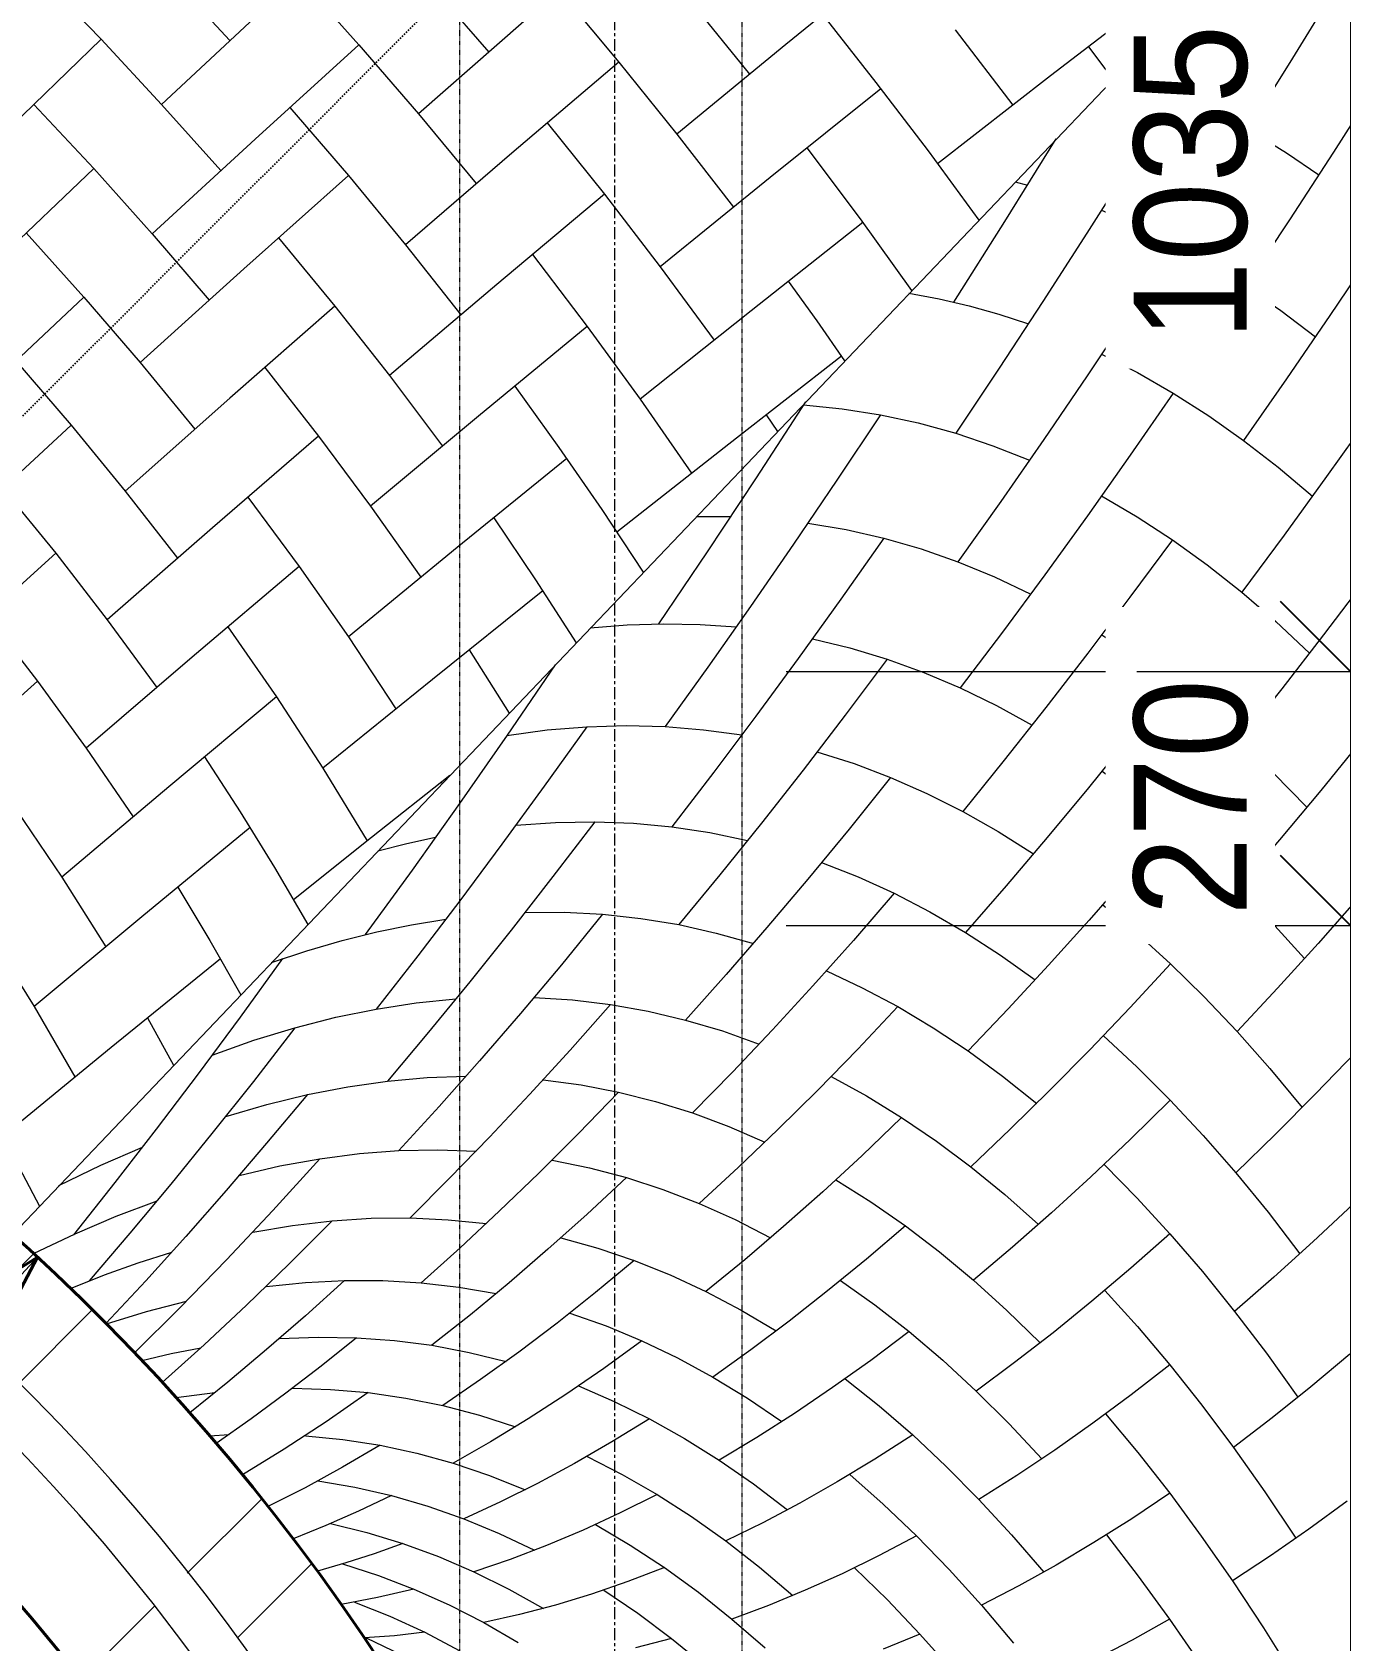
# Model space of a CAD drawing. Header units: millimetres. Extents: x -44657 to 28812, y -28146 to 16565.
# Drawn here: x -1128 to 263, y -1034 to 675 of the extents above; entities that cross this region are included whole.
import ezdxf

# ---------------------------------------------------------------- set-up
doc = ezdxf.new("R2010")
doc.units = ezdxf.units.MM
for name, pattern in [('Dash 1_5mm', [3, 1.5, -1.5]), ('Detail Dash', [1.1, 0.55, -0.55]), ('Grid Line', [22.225, 12.7, -3.175, 3.175, -3.175])]:
    doc.linetypes.add(name, pattern=pattern)
for name, color, linetype, lineweight in [('A-ANNO-DIMS', 211, 'Continuous', 5), ('A-ANNO-DIMS-100', 211, 'Continuous', 5), ('A-DETL', 90, 'Continuous', 5), ('A-FLOR', 192, 'Continuous', 9), ('A-FLOR-PATT', 8, 'Continuous', 9), ('A-WALL', 113, 'Continuous', 9), ('A-WALL-PATT', 111, 'Continuous', 9), ('S-GRID', 1, 'Continuous', 5)]:
    doc.layers.add(name, color=color, linetype=linetype, lineweight=lineweight)
doc.styles.add('Arial', font='arial.ttf', dxfattribs={"height": 250})
doc.styles.add('Arial_3', font='arial.ttf', dxfattribs={"width": 0.9, "height": 120})
doc.dimstyles.new('Arrow', dxfattribs={"dimscale": 304.8, "dimtxt": 255.06485, "dimasz": 1.041667, "dimexe": 0.787402, "dimexo": 0, "dimgap": 0.492126, "dimtad": 1, "dimjust": 3, "dimdec": 0, "dimzin": 0, "dimdsep": 46, "dimtxsty": 'Arial', "dimblk1": 'OPEN30', "dimblk2": 'OPEN30', "dimsah": 1, "dimcen": 0.09, "dimazin": 0, "dimtfac": 1, "dimtdec": 4, "dimtix": 1, "dimtmove": 0, "dimatfit": 2, "dimfxl": 1, "dimtvp": 1, "dimtfill": 1, "dimtolj": 1, "dimtzin": 0, "dimarcsym": 2})
doc.dimstyles.new('SVA_-_1_2mm_Arial', dxfattribs={"dimscale": 304.8, "dimtxt": 122.431128, "dimasz": 0.492126, "dimexe": 0.492126, "dimexo": 0.0625, "dimgap": 0.246063, "dimtad": 1, "dimdec": 0, "dimrnd": 5, "dimzin": 0, "dimdsep": 46, "dimtxsty": 'Arial_3', "dimblk1": 'OBLIQUE', "dimblk2": 'OBLIQUE', "dimsah": 1, "dimcen": 0.09, "dimdle": 0.492126, "dimazin": 0, "dimtfac": 1, "dimtdec": 4, "dimtix": 1, "dimtmove": 0, "dimatfit": 3, "dimfxl": 1.968504, "dimfxlon": 1, "dimtvp": 1, "dimtfill": 1, "dimtolj": 1, "dimtzin": 0, "dimarcsym": 2})
pattern_1 = [(45, (0, 0), (-251.447, 251.447), []), (45, (0, 381), (-251.447, 251.447), [])]

# ---------------------------------------------------------------- blocks, each defined once
blk = doc.blocks.new('FP_1-NEW PROPOSED GROUND STOREY PLAN _White Box_')
at = {"layer": 'A-FLOR-PATT', "color": 253, "lineweight": 5}
for p, q in [((-210, 757.2), (-326.7, 662.2)), ((-1120.1, 735.8), (-1054.4, 667.7)), ((-982.7, 736.6), (-917.6, 666.4)), ((-844.8, 733.9), (-780.3, 661.7)), ((-706.5, 728.1), (-642.5, 654)), ((-567.5, 719.3), (-504.3, 643.5)), ((75.5, 721.8), (-45.5, 628.7)), ((-428, 707.8), (-365.4, 630.5)), ((-881.2, 700.2), (-990, 598.5)), ((-605.1, 686.7), (-717.2, 588.5)), ((-287.9, 693.9), (-231.1, 621.8)), ((-1054.4, 667.7), (-1161.4, 563.8)), ((-1054.4, 667.7), (-990, 598.5)), ((-147, 677.8), (-85.6, 597.6)), ((-780.3, 661.7), (-890.5, 561.7)), ((-780.3, 661.7), (-717.2, 588.5)), ((-326.7, 662.2), (-442.6, 566.8)), ((-5.3, 659.7), (20.8, 625.2)), ((-504.3, 643.5), (-618, 546.7)), ((-504.3, 643.5), (-442.6, 566.8)), ((-231.1, 621.8), (-175.7, 549)), ((-45.5, 628.7), (-165.5, 535.4)), ((-1125.8, 598.5), (-1062.2, 530.4)), ((-990, 598.5), (-927.1, 528.2)), ((-225.9, 615.1), (-343.5, 520.7)), ((-853.8, 595.1), (-791.6, 522.8)), ((-717.2, 588.5), (-655.7, 514.3)), ((-580.2, 579), (-519.4, 503)), ((-442.6, 566.8), (-382.5, 489.2)), ((-890.5, 561.7), (-1000, 461.1)), ((-304.4, 552.2), (-247.9, 476.9)), ((-175.7, 549), (-121.8, 475.5)), ((-1062.2, 530.4), (-1169.9, 427.6)), ((-1062.2, 530.4), (-1000, 461.1)), ((-618, 546.7), (-731, 449.4)), ((-791.6, 522.8), (-902.6, 423.8)), ((-791.6, 522.8), (-731, 449.4)), ((-343.5, 520.7), (-460.3, 426)), ((-519.4, 503), (-634, 406.9)), ((-519.4, 503), (-460.3, 426)), ((-1134.1, 461.9), (-1072.7, 393.7)), ((-245.1, 473), (-363.7, 379.2)), ((-247.9, 476.9), (-193.1, 400.6)), ((-1000, 461.1), (-939.4, 390.6)), ((-865.7, 456.8), (-805.9, 384.2)), ((-731, 449.4), (-672, 374.8)), ((-595.9, 439), (-537.7, 362.6)), ((-902.6, 423.8), (-1012.9, 324.1)), ((-460.3, 426), (-403, 347.9)), ((-324.2, 410.5), (-294, 368.3)), ((-1072.7, 393.7), (-1181.1, 292)), ((-1072.7, 393.7), (-1012.9, 324.1)), ((-634, 406.9), (-747.8, 310.4)), ((-805.9, 384.2), (-917.7, 286.1)), ((-805.9, 384.2), (-747.8, 310.4)), ((-363.7, 379.2), (-481.5, 285.1)), ((-537.7, 362.6), (-653.2, 267.3)), ((-537.7, 362.6), (-481.5, 285.1)), ((-294, 368.3), (-264.4, 325.8)), ((-1145, 326), (-1086, 257.4)), ((-267.8, 330.8), (-387.5, 237.5)), ((-1012.9, 324.1), (-954.8, 253.3)), ((-880.5, 318.9), (-823.3, 245.9)), ((-747.8, 310.4), (-691.5, 235.4)), ((-614.8, 299.1), (-567.9, 234)), ((-917.7, 286.1), (-1028.7, 187.5)), ((-481.5, 285.1), (-427.1, 206.4)), ((-1086, 257.4), (-1195.2, 156.8)), ((-1086, 257.4), (-1028.7, 187.5)), ((-653.2, 267.3), (-767.9, 171.5)), ((-347.7, 268.7), (-335.7, 250.9)), ((-823.3, 245.9), (-935.9, 148.6)), ((-823.3, 245.9), (-767.9, 171.5)), ((-567.9, 234), (-522.3, 168.1)), ((-387.5, 237.5), (-506.2, 144)), ((-559.5, 222.2), (-675.9, 127.5)), ((-1158.9, 190.4), (-1102.4, 121.4)), ((-1028.7, 187.5), (-973.2, 116.1)), ((-898.4, 181.1), (-844, 107.5)), ((-767.9, 171.5), (-714.5, 95.9)), ((-637.2, 159.1), (-592.6, 93.2)), ((-522.3, 168.1), (-478.2, 101.2)), ((-935.9, 148.6), (-1047.7, 50.8)), ((-1102.4, 121.4), (-1212.3, 21.8)), ((-1102.4, 121.4), (-1047.7, 50.8)), ((-675.9, 127.5), (-791.5, 32.5)), ((-844, 107.5), (-957.4, 11)), ((-844, 107.5), (-791.5, 32.5)), ((-592.6, 93.2), (-549.5, 26.4)), ((-584.9, 81.5), (-702.2, -12.6)), ((-1175.7, 55.1), (-1121.9, -14.6)), ((-1047.7, 50.8), (-995, -21.2)), ((-919.7, 43.2), (-868.1, -31.1)), ((-791.5, 32.5), (-741.1, -44)), ((-663.2, 18.8), (-620.8, -48.5)), ((-957.4, 11), (-1070.1, -85.9)), ((-1121.9, -14.6), (-1232.6, -113.2)), ((-1121.9, -14.6), (-1070.1, -85.9)), ((-702.2, -12.6), (-818.7, -106.9)), ((-868.1, -31.1), (-982.4, -126.8)), ((-868.1, -31.1), (-818.7, -106.9)), ((-1070.1, -85.9), (-1020.3, -158.7)), ((-944.4, -94.8), (-906.4, -153.3)), ((-818.7, -106.9), (-771.6, -184.3)), ((-683.9, -114.7), (-767, -180.7)), ((-982.4, -126.8), (-1095.9, -222.8)), ((-693, -121.9), (-692.1, -123.3)), ((-1144.8, -150.7), (-1095.9, -222.8)), ((-906.4, -153.3), (-869.9, -212.7)), ((-895.9, -170), (-1011.1, -265)), ((-767, -180.7), (-849.8, -246.8)), ((-869.9, -212.7), (-834.7, -273)), ((-1095.9, -222.8), (-1049.3, -296.7)), ((-972.8, -233.3), (-938.7, -290.1)), ((-1011.1, -265), (-1125.4, -360.3)), ((-1171.1, -287.1), (-1125.4, -360.3)), ((-938.7, -290.1), (-906, -347.9)), ((-927.6, -309.5), (-1043.6, -403.7)), ((-1125.4, -360.3), (-1082.1, -435.2)), ((-1005, -372.3), (-977.3, -422.7)), ((-1043.6, -403.7), (-1158.8, -498.3)), ((-1159.5, -497), (-1119.9, -572.4))]:
    blk.add_line(p, q, dxfattribs=at)
blk = doc.blocks.new('FP_2-NEW PROPOSED GROUND STOREY PLAN _White Box_')
at = {"layer": 'A-FLOR-PATT', "color": 253, "lineweight": 5}
for p, q in [((259, 724.6), (211.5, 647.5)), ((29.8, 634.8), (65.6, 621)), ((211.5, 647.5), (164.3, 572.1)), ((65.6, 621), (101, 605.3)), ((302.1, 621.7), (255, 547.9)), ((87.5, 611.5), (40.2, 535.7)), ((101, 605.3), (136.1, 587.7)), ((136.1, 587.7), (170.9, 568.2)), ((170.9, 568.2), (205.3, 546.9)), ((-39.8, 561.8), (-94.3, 473.9)), ((255, 547.9), (208.3, 475.8)), ((40.2, 535.7), (-6.8, 461.5)), ((205.3, 546.9), (239.4, 523.7)), ((-83.1, 516.3), (-70.1, 512.8)), ((8.8, 486), (47.7, 469.2)), ((-94.3, 473.9), (-148.6, 388.3)), ((47.7, 469.2), (86.1, 450.2)), ((208.3, 475.8), (161.8, 405.3)), ((-6.8, 461.5), (-53.6, 388.9)), ((86.1, 450.2), (39.6, 379.2)), ((86.1, 450.2), (124.2, 428.9)), ((124.2, 428.9), (161.8, 405.3)), ((297.6, 442.9), (251.3, 374)), ((-196, 397.7), (-163.9, 391.7)), ((161.8, 405.3), (199.1, 379.5)), ((-163.9, 391.7), (-132, 384.3)), ((-132, 384.3), (-100.4, 375.4)), ((-53.6, 388.9), (-100.1, 318.1)), ((39.6, 379.2), (-6.7, 310)), ((199.1, 379.5), (236, 351.4)), ((-100.4, 375.4), (-69.1, 365.1)), ((251.3, 374), (205.3, 306.8)), ((8.7, 332.9), (47, 313.4)), ((-100.1, 318.1), (-146.3, 249)), ((-6.7, 310), (-52.7, 242.4)), ((47, 313.4), (84.9, 291.6)), ((84.9, 291.6), (39.2, 225.6)), ((84.9, 291.6), (122.5, 267.6)), ((205.3, 306.8), (159.6, 241.3)), ((-305.8, 282.4), (-358.3, 201.6)), ((-307.9, 279.1), (-266.9, 275)), ((-266.9, 275), (-226.3, 268.6)), ((-226.3, 268.6), (-272.6, 199)), ((-226.3, 268.6), (-186.1, 259.9)), ((-186.1, 259.9), (-146.3, 249)), ((122.5, 267.6), (159.6, 241.3)), ((293.3, 266.9), (247.8, 203)), ((-146.3, 249), (-106.9, 235.7)), ((-52.7, 242.4), (-98.4, 176.5)), ((159.6, 241.3), (196.4, 212.8)), ((-106.9, 235.7), (-68, 220.2)), ((39.2, 225.6), (-6.4, 161.3)), ((196.4, 212.8), (232.7, 182)), ((-358.3, 201.6), (-410.4, 123)), ((-272.6, 199), (-318.6, 131)), ((247.8, 203), (202.6, 140.7)), ((-98.4, 176.5), (-143.9, 112.3)), ((8.8, 182.5), (46.6, 160.3)), ((-421.8, 160.6), (-385.4, 160.5)), ((-6.4, 161.3), (-51.6, 98.6)), ((46.6, 160.3), (84, 135.8)), ((-303.3, 153.5), (-262.8, 146.6)), ((-222.8, 137.4), (-268.3, 72.7)), ((-262.8, 146.6), (-222.8, 137.4)), ((-222.8, 137.4), (-183.1, 126)), ((202.6, 140.7), (157.6, 80.1)), ((-410.4, 123), (-462.2, 46.5)), ((-318.6, 131), (-364.3, 64.8)), ((-183.1, 126), (-143.9, 112.3)), ((84, 135.8), (38.9, 74.7)), ((84, 135.8), (121, 109)), ((-143.9, 112.3), (-105.1, 96.3)), ((121, 109), (157.6, 80.1)), ((-105.1, 96.3), (-66.6, 78.1)), ((-51.6, 98.6), (-96.6, 37.6)), ((289.4, 93.8), (244.6, 34.7)), ((-268.3, 72.7), (-313.6, 9.7)), ((38.9, 74.7), (-5.9, 15.3)), ((157.6, 80.1), (193.8, 48.9)), ((-364.3, 64.8), (-409.8, 0.2)), ((-534.6, 42.1), (-495.3, 45.3)), ((-495.3, 45.3), (-456.4, 46.5)), ((-456.4, 46.5), (-417.8, 45.8)), ((-417.8, 45.8), (-379.5, 43.1)), ((-96.6, 37.6), (-141.4, -21.7)), ((9, 34.9), (46.3, 9.9)), ((193.8, 48.9), (229.7, 15.4)), ((244.6, 34.7), (200.1, -22.6)), ((-298.5, 30.5), (-258.6, 20.9)), ((-258.6, 20.9), (-219.1, 8.9)), ((-571.8, 3), (-622.9, -71.8)), ((-409.8, 0.2), (-455, -62.7)), ((-313.6, 9.7), (-358.6, -51.6)), ((-219.1, 8.9), (-263.9, -50.8)), ((-219.1, 8.9), (-180.1, -5.3)), ((-5.9, 15.3), (-50.4, -42.5)), ((46.3, 9.9), (83.2, -17.3)), ((-180.1, -5.3), (-141.4, -21.7)), ((-141.4, -21.7), (-103.1, -40.4)), ((83.2, -17.3), (38.9, -73.4)), ((83.2, -17.3), (119.7, -46.7)), ((200.1, -22.6), (155.8, -78.4)), ((-263.9, -50.8), (-308.5, -109)), ((-103.1, -40.4), (-65.2, -61.3)), ((-50.4, -42.5), (-94.7, -98.6)), ((119.7, -46.7), (155.8, -78.4)), ((-623.1, -72.1), (-580.4, -66.4)), ((-538.2, -62.9), (-583.5, -126.2)), ((-580.4, -66.4), (-538.2, -62.9)), ((-538.2, -62.9), (-496.4, -61.7)), ((-496.4, -61.7), (-455, -62.7)), ((-455, -62.7), (-414.1, -66.1)), ((-414.1, -66.1), (-373.5, -71.7)), ((-358.6, -51.6), (-403.3, -111.3)), ((-622.9, -71.8), (-673.6, -144.6)), ((38.9, -73.4), (-5.2, -128)), ((155.8, -78.4), (191.5, -112.2)), ((285.6, -76.5), (241.6, -130.7)), ((-293.7, -89.8), (-254.3, -102.2)), ((-254.3, -102.2), (-215.4, -116.9)), ((-94.7, -98.6), (-138.7, -153)), ((-403.3, -111.3), (-447.8, -169.3)), ((-308.5, -109), (-352.8, -165.4)), ((-215.4, -116.9), (-259.5, -171.8)), ((-215.4, -116.9), (-176.9, -133.8)), ((9.4, -110), (46.2, -137.6)), ((191.5, -112.2), (226.9, -148.4)), ((-583.5, -126.2), (-628.5, -187.9)), ((-176.9, -133.8), (-138.7, -153)), ((-5.2, -128), (-49.1, -180.8)), ((241.6, -130.7), (197.7, -183.2)), ((-673.6, -144.6), (-723.9, -215.3)), ((-138.7, -153), (-101, -174.4)), ((46.2, -137.6), (82.5, -167.5)), ((-613.5, -167.5), (-571.5, -164.6)), ((-529.8, -163.9), (-574.4, -222.3)), ((-571.5, -164.6), (-529.8, -163.9)), ((-529.8, -163.9), (-488.6, -165.5)), ((-488.6, -165.5), (-447.8, -169.3)), ((-447.8, -169.3), (-407.4, -175.5)), ((-352.8, -165.4), (-396.8, -220.2)), ((82.5, -167.5), (38.9, -218.8)), ((82.5, -167.5), (118.5, -199.6)), ((-760.4, -195), (-729.6, -187.1)), ((-729.6, -187.1), (-698.9, -180.3)), ((-628.5, -187.9), (-673.2, -247.9)), ((-407.4, -175.5), (-367.5, -183.8)), ((-259.5, -171.8), (-303.3, -225)), ((-101, -174.4), (-63.6, -198.1)), ((-49.1, -180.8), (-92.6, -232)), ((197.7, -183.2), (154.2, -234)), ((118.5, -199.6), (154.2, -234)), ((-723.9, -215.3), (-773.9, -283.9)), ((-396.8, -220.2), (-440.6, -273.3)), ((-288.7, -207.4), (-249.9, -222.6)), ((38.9, -218.8), (-4.5, -268.5)), ((-574.4, -222.3), (-618.6, -279.1)), ((-303.3, -225), (-346.9, -276.5)), ((-249.9, -222.6), (-211.6, -240)), ((-92.6, -232), (-136, -281.6)), ((154.2, -234), (189.4, -270.6)), ((-673.2, -247.9), (-717.7, -306.3)), ((-211.6, -240), (-254.9, -290)), ((-211.6, -240), (-173.6, -259.7)), ((10, -252.1), (46.2, -282.5)), ((282.1, -244), (238.7, -293.3)), ((-761.2, -280.9), (-724.5, -273.4)), ((-724.5, -273.4), (-688.1, -267.6)), ((-603.9, -260.4), (-562.4, -260.2)), ((-521.4, -262.3), (-565.2, -315.9)), ((-562.4, -260.2), (-521.4, -262.3)), ((-521.4, -262.3), (-480.8, -266.7)), ((-480.8, -266.7), (-440.6, -273.3)), ((-440.6, -273.3), (-400.8, -282.2)), ((-173.6, -259.7), (-136, -281.6)), ((-4.5, -268.5), (-47.6, -316.4)), ((189.4, -270.6), (224.3, -309.4)), ((-835.7, -301), (-798.3, -290.1)), ((-798.3, -290.1), (-761.2, -280.9)), ((-618.6, -279.1), (-662.6, -334.2)), ((-400.8, -282.2), (-361.3, -293.3)), ((-346.9, -276.5), (-390.2, -326.4)), ((-254.9, -290), (-298.1, -338.3)), ((-136, -281.6), (-98.8, -305.7)), ((46.2, -282.5), (82.1, -315)), ((-873.3, -313.5), (-835.7, -301)), ((-717.7, -306.3), (-761.9, -363)), ((-98.8, -305.7), (-61.9, -332.1)), ((238.7, -293.3), (195.6, -340.9)), ((-861.5, -309.4), (-906.5, -371.5)), ((-565.2, -315.9), (-608.8, -367.8)), ((-283.7, -322.4), (-245.5, -340.3)), ((-47.6, -316.4), (-90.5, -362.8)), ((82.1, -315), (39.1, -361.5)), ((82.1, -315), (117.5, -349.8)), ((-662.6, -334.2), (-706.4, -387.7)), ((-390.2, -326.4), (-433.3, -374.7)), ((-298.1, -338.3), (-341, -385)), ((-245.5, -340.3), (-207.7, -360.4)), ((195.6, -340.9), (152.7, -386.9)), ((-761.9, -363), (-719.4, -356.5)), ((-719.4, -356.5), (-677.3, -352.3)), ((-594.3, -350.7), (-553.4, -353.3)), ((-513, -358.1), (-556.1, -406.8)), ((-553.4, -353.3), (-513, -358.1)), ((-513, -358.1), (-472.9, -365.3)), ((117.5, -349.8), (152.7, -386.9)), ((-906.5, -371.5), (-951.2, -431.8)), ((-848.3, -382.8), (-804.9, -371.7)), ((-804.9, -371.7), (-761.9, -363)), ((-608.8, -367.8), (-652.1, -418)), ((-472.9, -365.3), (-433.3, -374.7)), ((-433.3, -374.7), (-394.1, -386.3)), ((-207.7, -360.4), (-250.4, -405.6)), ((-207.7, -360.4), (-170.2, -382.8)), ((-90.5, -362.8), (-133.2, -407.4)), ((39.1, -361.5), (-3.6, -406.2)), ((-848.3, -382.8), (-892.5, -439.9)), ((-892.1, -396.2), (-848.3, -382.8)), ((-706.4, -387.7), (-749.9, -439.5)), ((-394.1, -386.3), (-355.2, -400.2)), ((-341, -385), (-383.6, -430)), ((-170.2, -382.8), (-133.2, -407.4)), ((10.6, -391.5), (46.3, -424.5)), ((152.7, -386.9), (187.4, -426.1)), ((-936.4, -411.9), (-892.1, -396.2)), ((-556.1, -406.8), (-599, -453.8)), ((-250.4, -405.6), (-292.8, -449.1)), ((-133.2, -407.4), (-96.5, -434.3)), ((-3.6, -406.2), (-46.1, -449.3)), ((278.7, -408.7), (236, -453.1)), ((-652.1, -418), (-695.2, -466.6)), ((46.3, -424.5), (81.7, -459.8)), ((187.4, -426.1), (221.8, -467.6)), ((-951.2, -431.8), (-995.7, -490.5)), ((-892.5, -439.9), (-936.5, -495.4)), ((-792.3, -445.5), (-749.9, -439.5)), ((-749.9, -439.5), (-708, -435.8)), ((-708, -435.8), (-666.5, -434.4)), ((-584.7, -438.4), (-544.4, -443.7)), ((-544.4, -443.7), (-504.6, -451.4)), ((-383.6, -430), (-426, -473.4)), ((-278.7, -434.7), (-241, -455.4)), ((-96.5, -434.3), (-60.2, -463.3)), ((-835, -453.7), (-878.4, -505.7)), ((-878.2, -464.3), (-835, -453.7)), ((-835, -453.7), (-792.3, -445.5)), ((-599, -453.8), (-641.6, -499.2)), ((-504.6, -451.4), (-547, -495.2)), ((-504.6, -451.4), (-465.1, -461.3)), ((-465.1, -461.3), (-426, -473.4)), ((-292.8, -449.1), (-335.1, -490.9)), ((-241, -455.4), (-203.7, -478.2)), ((-46.1, -449.3), (-88.3, -490.8)), ((81.7, -459.8), (39.4, -501.4)), ((81.7, -459.8), (116.7, -497.3)), ((236, -453.1), (193.6, -495.9)), ((-921.9, -477.1), (-878.2, -464.3)), ((-695.2, -466.6), (-738, -513.5)), ((-426, -473.4), (-387.4, -487.8)), ((-203.7, -478.2), (-245.8, -518.5)), ((-203.7, -478.2), (-166.8, -503.3)), ((-995.7, -490.5), (-1039.9, -547.5)), ((-936.5, -495.4), (-980.2, -549.2)), ((-547, -495.2), (-589.2, -537.4)), ((-387.4, -487.8), (-349.1, -504.5)), ((-335.1, -490.9), (-377, -531.1)), ((-88.3, -490.8), (-130.3, -530.6)), ((-1054.6, -529), (-1010.5, -509.7)), ((-878.4, -505.7), (-921.4, -556)), ((-738, -513.5), (-696.7, -512.6)), ((-696.7, -512.6), (-655.7, -514)), ((-641.6, -499.2), (-684, -542.9)), ((-166.8, -503.3), (-130.3, -530.6)), ((39.4, -501.4), (-2.6, -541.3)), ((116.7, -497.3), (151.3, -537)), ((193.6, -495.9), (151.3, -537)), ((-1099.1, -550.6), (-1054.6, -529)), ((-907.5, -539.8), (-864.5, -529.8)), ((-821.9, -522.1), (-871.7, -577)), ((-864.5, -529.8), (-821.9, -522.1)), ((-821.9, -522.1), (-779.7, -516.7)), ((-779.7, -516.7), (-738, -513.5)), ((-575.2, -523.5), (-535.5, -531.6)), ((-245.8, -518.5), (-287.6, -557.1)), ((11.4, -528.2), (46.6, -563.9)), ((-684, -542.9), (-726.1, -585)), ((-589.2, -537.4), (-631.2, -577.9)), ((-496.2, -542), (-538, -581)), ((-535.5, -531.6), (-496.2, -542)), ((-496.2, -542), (-457.3, -554.7)), ((-377, -531.1), (-418.8, -569.6)), ((-273.7, -544.4), (-236.5, -567.8)), ((-130.3, -530.6), (-94.1, -560.2)), ((-2.6, -541.3), (-44.4, -579.5)), ((151.3, -537), (185.6, -578.9)), ((-1039.9, -547.5), (-1083.8, -602.8)), ((-980.2, -549.2), (-1023.7, -601.3)), ((-921.4, -556), (-964.3, -604.7)), ((-457.3, -554.7), (-418.8, -569.6)), ((-287.6, -557.1), (-329.2, -594.1)), ((-94.1, -560.2), (-58.3, -591.9)), ((46.6, -563.9), (81.4, -601.8)), ((-1038.2, -583.2), (-994.8, -566.7)), ((-871.7, -577), (-921.1, -629.7)), ((-631.2, -577.9), (-672.9, -616.8)), ((-538, -581), (-579.5, -618.3)), ((-418.8, -569.6), (-380.7, -586.7)), ((-236.5, -567.8), (-199.8, -593.3)), ((-44.4, -579.5), (-86, -616.2)), ((185.6, -578.9), (219.5, -623)), ((275.5, -570.6), (233.5, -610.2)), ((-1082, -602), (-1038.2, -583.2)), ((-893.1, -600.1), (-850.8, -592.9)), ((-808.8, -588), (-854.4, -633.9)), ((-850.8, -592.9), (-808.8, -588)), ((-808.8, -588), (-767.3, -585.4)), ((-767.3, -585.4), (-726.1, -585)), ((-726.1, -585), (-685.4, -586.9)), ((-685.4, -586.9), (-645.1, -591)), ((-380.7, -586.7), (-343, -606.1)), ((-329.2, -594.1), (-370.5, -629.4)), ((-199.8, -593.3), (-241.2, -628.8)), ((-199.8, -593.3), (-163.4, -621.1)), ((-1126.2, -622.9), (-1082, -602)), ((-1023.7, -601.3), (-1067, -651.7)), ((-964.3, -604.7), (-1006.9, -651.8)), ((-565.7, -606.1), (-526.6, -617)), ((81.4, -601.8), (39.8, -638.5)), ((81.4, -601.8), (115.9, -642)), ((233.5, -610.2), (191.7, -648.1)), ((-1014.8, -632.7), (-979.2, -621.4)), ((-921.1, -629.7), (-970.2, -680.1)), ((-672.9, -616.8), (-714.4, -654)), ((-579.5, -618.3), (-620.8, -654)), ((-487.9, -630.1), (-529, -664.3)), ((-526.6, -617), (-487.9, -630.1)), ((-487.9, -630.1), (-449.6, -645.5)), ((-370.5, -629.4), (-411.6, -663.1)), ((-241.2, -628.8), (-282.4, -662.6)), ((-163.4, -621.1), (-127.4, -651.1)), ((-86, -616.2), (-127.4, -651.1)), ((-1087, -659.9), (-1050.8, -645.5)), ((-1050.8, -645.5), (-1014.8, -632.7)), ((-854.4, -633.9), (-899.7, -677.8)), ((-449.6, -645.5), (-411.6, -663.1)), ((39.8, -638.5), (-1.6, -673.6)), ((115.9, -642), (150.1, -684.3)), ((191.7, -648.1), (150.1, -684.3)), ((-1006.9, -651.8), (-1049.2, -697.2)), ((-878.9, -657.9), (-837.2, -653.5)), ((-795.8, -651.4), (-837.3, -689.1)), ((-837.2, -653.5), (-795.8, -651.4)), ((-795.8, -651.4), (-754.9, -651.6)), ((-754.9, -651.6), (-714.4, -654)), ((-714.4, -654), (-674.3, -658.6)), ((-674.3, -658.6), (-634.5, -665.5)), ((-620.8, -654), (-661.9, -688)), ((-529, -664.3), (-569.9, -696.8)), ((-411.6, -663.1), (-374.1, -683)), ((-282.4, -662.6), (-323.3, -694.7)), ((-268.7, -651.5), (-232.1, -677.5)), ((-127.4, -651.1), (-91.8, -683.4)), ((12.2, -662.1), (46.9, -700.5)), ((-970.2, -680.1), (-1019, -728.3)), ((-1006, -684.5), (-963.7, -673.5)), ((-899.7, -677.8), (-944.7, -719.8)), ((-374.1, -683), (-336.9, -705.1)), ((-232.1, -677.5), (-195.8, -705.8)), ((-91.8, -683.4), (-56.5, -717.8)), ((-1.6, -673.6), (-42.8, -707)), ((-1048.7, -697.7), (-1006, -684.5)), ((-837.3, -689.1), (-878.6, -725)), ((-661.9, -688), (-702.8, -720.4)), ((-569.9, -696.8), (-610.6, -727.6)), ((-556.3, -686.1), (-517.8, -699.8)), ((-517.8, -699.8), (-479.6, -715.6)), ((-323.3, -694.7), (-364, -725.2)), ((46.9, -700.5), (81.2, -741.1)), ((150.1, -684.3), (183.9, -728.9)), ((-864.9, -713.3), (-823.7, -711.7)), ((-823.7, -711.7), (-783, -712.3)), ((-783, -712.3), (-820.5, -742.5)), ((-783, -712.3), (-742.7, -715.3)), ((-742.7, -715.3), (-702.8, -720.4)), ((-479.6, -715.6), (-520.2, -744.9)), ((-479.6, -715.6), (-441.9, -733.7)), ((-195.8, -705.8), (-236.6, -736.4)), ((-195.8, -705.8), (-160, -736.3)), ((-42.8, -707), (-83.8, -738.8)), ((-1011.2, -736.5), (-979.7, -729.2)), ((-944.7, -719.8), (-989.4, -759.9)), ((-979.7, -729.2), (-948.4, -723.2)), ((-878.6, -725), (-919.6, -759.4)), ((-702.8, -720.4), (-663.3, -727.9)), ((-663.3, -727.9), (-624.1, -737.5)), ((-610.6, -727.6), (-651.1, -756.8)), ((-441.9, -733.7), (-404.5, -754.1)), ((-364, -725.2), (-404.5, -754.1)), ((183.9, -728.9), (217.3, -775.6)), ((272.5, -729.7), (231.1, -764.4)), ((-820.5, -742.5), (-857.9, -771.3)), ((-520.2, -744.9), (-560.5, -772.6)), ((-236.6, -736.4), (-277.2, -765.4)), ((-160, -736.3), (-124.5, -769)), ((-83.8, -738.8), (-124.5, -769)), ((81.2, -741.1), (40.2, -773)), ((81.2, -741.1), (115.2, -783.9)), ((-919.6, -759.4), (-960.2, -792)), ((-851, -766.1), (-810.5, -767.3)), ((-810.5, -767.3), (-770.4, -770.7)), ((-651.1, -756.8), (-691.3, -784.4)), ((-547.1, -763.6), (-509.1, -780)), ((-404.5, -754.1), (-367.5, -776.7)), ((-277.2, -765.4), (-317.5, -792.7)), ((-263.7, -755.9), (-227.6, -784.6)), ((-124.5, -769), (-89.4, -803.9)), ((231.1, -764.4), (189.9, -797.5)), ((-974.7, -776), (-933.3, -770.5)), ((-857.9, -771.3), (-895, -798.7)), ((-770.4, -770.7), (-815.2, -801.9)), ((-770.4, -770.7), (-730.6, -776.4)), ((-730.6, -776.4), (-691.3, -784.4)), ((-691.3, -784.4), (-652.4, -794.5)), ((-560.5, -772.6), (-600.6, -798.6)), ((-509.1, -780), (-471.5, -798.6)), ((-367.5, -776.7), (-330.9, -801.4)), ((-227.6, -784.6), (-191.9, -815.6)), ((40.2, -773), (-0.6, -803.2)), ((115.2, -783.9), (148.9, -828.9)), ((-895, -798.7), (-931.9, -824.8)), ((-815.2, -801.9), (-859.8, -830.9)), ((-652.4, -794.5), (-613.9, -807)), ((-600.6, -798.6), (-640.4, -823)), ((-471.5, -798.6), (-511.5, -823.1)), ((-471.5, -798.6), (-434.4, -819.4)), ((-317.5, -792.7), (-357.6, -818.4)), ((-0.6, -803.2), (-41.1, -831.8)), ((13, -793.3), (47.2, -834.4)), ((189.9, -797.5), (148.9, -828.9)), ((-939.1, -816.5), (-918.4, -815.3)), ((-837.3, -816.5), (-797.4, -820.5)), ((-797.4, -820.5), (-757.9, -826.7)), ((-434.4, -819.4), (-397.5, -842.4)), ((-357.6, -818.4), (-397.5, -842.4)), ((-191.9, -815.6), (-232.1, -841.4)), ((-191.9, -815.6), (-156.6, -848.8)), ((-89.4, -803.9), (-54.6, -841)), ((-859.8, -830.9), (-904.1, -858)), ((-757.9, -826.7), (-797.8, -850)), ((-757.9, -826.7), (-718.8, -835.1)), ((-718.8, -835.1), (-680.1, -845.8)), ((-640.4, -823), (-680.1, -845.8)), ((-511.5, -823.1), (-551.2, -845.9)), ((-41.1, -831.8), (-81.5, -858.8)), ((47.2, -834.4), (81.1, -877.7)), ((148.9, -828.9), (182.2, -876.1)), ((-797.8, -850), (-837.5, -871.7)), ((-680.1, -845.8), (-641.7, -858.7)), ((-551.2, -845.9), (-590.7, -867.2)), ((-538, -838.5), (-500.6, -857.6)), ((-397.5, -842.4), (-361.1, -867.7)), ((-232.1, -841.4), (-272.1, -865.5)), ((-156.6, -848.8), (-121.6, -884.2)), ((-904.4, -857.7), (-903.7, -857.7)), ((-837.5, -871.7), (-877, -891.7)), ((-823.9, -864.4), (-784.6, -871.1)), ((-784.6, -871.1), (-745.7, -880.1)), ((-641.7, -858.7), (-603.8, -873.9)), ((-590.7, -867.2), (-629.9, -886.7)), ((-500.6, -857.6), (-463.6, -878.9)), ((-361.1, -867.7), (-325, -895.2)), ((-272.1, -865.5), (-311.8, -888.1)), ((-258.8, -857.7), (-223.2, -889.1)), ((-81.5, -858.8), (-121.6, -884.2)), ((-745.7, -880.1), (-780.7, -896.7)), ((-745.7, -880.1), (-707.1, -891.3)), ((-629.9, -886.7), (-669, -904.7)), ((-463.6, -878.9), (-502.9, -898.6)), ((-463.6, -878.9), (-426.9, -902.5)), ((-311.8, -888.1), (-351.3, -909)), ((-121.6, -884.2), (-87, -921.7)), ((81.1, -877.7), (40.7, -904.7)), ((81.1, -877.7), (114.6, -923.1)), ((182.2, -876.1), (215.2, -925.5)), ((269.6, -886), (228.8, -915.9)), ((-780.7, -896.7), (-815.7, -911.9)), ((-707.1, -891.3), (-669, -904.7)), ((-669, -904.7), (-631.3, -920.4)), ((-502.9, -898.6), (-542, -916.7)), ((-426.9, -902.5), (-390.7, -928.2)), ((-223.2, -889.1), (-188.1, -922.8)), ((40.7, -904.7), (0.5, -930.1)), ((-815.7, -911.9), (-850.4, -925.9)), ((-810.7, -909.8), (-772, -919.3)), ((-772, -919.3), (-733.7, -931)), ((-631.3, -920.4), (-593.9, -938.2)), ((-542, -916.7), (-581, -933.1)), ((-529, -910.8), (-492.2, -932.7)), ((-351.3, -909), (-390.7, -928.2)), ((-188.1, -922.8), (-227.7, -943.7)), ((-188.1, -922.8), (-153.3, -958.6)), ((-87, -921.7), (-52.7, -961.5)), ((13.9, -921.9), (47.6, -965.6)), ((114.6, -923.1), (147.8, -970.8)), ((228.8, -915.9), (188.2, -944.2)), ((-733.7, -931), (-764.1, -941.9)), ((-733.7, -931), (-695.8, -944.9)), ((-581, -933.1), (-619.7, -947.9)), ((-492.2, -932.7), (-455.8, -956.7)), ((-390.7, -928.2), (-354.8, -956.2)), ((0.5, -930.1), (-39.5, -953.9)), ((-794.3, -951.7), (-824.5, -960.6)), ((-797.8, -952.8), (-759.7, -965)), ((-764.1, -941.9), (-794.3, -951.7)), ((-695.8, -944.9), (-658.2, -961.1)), ((-619.7, -947.9), (-658.2, -961.1)), ((-455.8, -956.7), (-494.5, -971.6)), ((-455.8, -956.7), (-419.7, -982.9)), ((-354.8, -956.2), (-319.2, -986.4)), ((-227.7, -943.7), (-267, -963.1)), ((-253.9, -956.8), (-218.9, -990.9)), ((-39.5, -953.9), (-79.2, -976.1)), ((188.2, -944.2), (147.8, -970.8)), ((-759.7, -965), (-722, -979.5)), ((-658.2, -961.1), (-621, -979.5)), ((-494.5, -971.6), (-533.1, -984.9)), ((-267, -963.1), (-306.2, -980.8)), ((-153.3, -958.6), (-118.8, -996.7)), ((47.6, -965.6), (81, -1011.5)), ((147.8, -970.8), (180.7, -1020.6)), ((-760.7, -988.5), (-799.2, -995.8)), ((-722, -979.5), (-760.7, -988.5)), ((-722, -979.5), (-684.6, -996.1)), ((-621, -979.5), (-584.2, -1000.1)), ((-533.1, -984.9), (-571.5, -996.6)), ((-520.3, -980.6), (-484, -1005.2)), ((-419.7, -982.9), (-384, -1011.4)), ((-306.2, -980.8), (-345.2, -996.9)), ((-218.9, -990.9), (-184.3, -1027.3)), ((-79.2, -976.1), (-118.8, -996.7)), ((-785.1, -993.3), (-747.6, -1008.2)), ((-747.6, -1008.2), (-710.5, -1025.4)), ((-684.6, -996.1), (-647.7, -1015)), ((-609.7, -1006.6), (-647.7, -1015)), ((-571.5, -996.6), (-609.7, -1006.6)), ((-484, -1005.2), (-448.1, -1031.9)), ((-345.2, -996.9), (-384, -1011.4)), ((-118.8, -996.7), (-84.7, -1036.9)), ((-710.5, -1025.4), (-742.6, -1029)), ((-710.5, -1025.4), (-673.8, -1044.8)), ((-647.7, -1015), (-611.1, -1036.1)), ((-384, -1011.4), (-348.6, -1042.1)), ((81, -1011.5), (41.2, -1033.7)), ((81, -1011.5), (114.1, -1059.6)), ((180.7, -1020.6), (213.2, -1072.6)), ((-742.6, -1029), (-774.6, -1031.4)), ((-772.8, -1031.3), (-735.9, -1049)), ((-448.1, -1031.9), (-486.4, -1042.1)), ((-448.1, -1031.9), (-412.6, -1060.9)), ((-184.3, -1027.3), (-223.3, -1043.5)), ((-184.3, -1027.3), (-150, -1065.8)), ((41.2, -1033.7), (1.6, -1054.4))]:
    blk.add_line(p, q, dxfattribs=at)
blk = doc.blocks.new('DIMBLOCK15-NEW PROPOSED GROUND STOREY PLAN _White Box_')
at = {"layer": 'A-ANNO-DIMS-100'}
for p, q in [((273.7, -4.7), (273.7, 1181.3)), ((273.7, 1031.3), (-326.3, 1031.3)), ((273.7, 1031.3), (423.7, 1031.3)), ((273.7, -4.7), (-326.3, -4.7)), ((273.7, -4.7), (423.7, -4.7))]:
    blk.add_line(p, q, dxfattribs=at)
at = {"layer": 'A-ANNO-DIMS-100', "lineweight": 25}
for p, q in [((273.7, 1031.3), (198.7, 1106.3)), ((273.7, 1031.3), (348.7, 956.3)), ((273.7, -4.7), (198.7, 70.3)), ((273.7, -4.7), (348.7, -79.7))]:
    blk.add_line(p, q, dxfattribs=at)
at = {"layer": 'A-ANNO-DIMS-100', "color": 0, "insert": (42.9, 347.6), "char_height": 120, "width": 397.807, "attachment_point": 1, "rotation": 90, "line_spacing_factor": 0.941778, "style": 'Arial_3', "bg_fill": 3, "box_fill_scale": 1.25, "bg_fill_color": 256, "bg_fill_true_color": 13158600, "bg_fill_transparency": 0}
blk.add_mtext('1035', dxfattribs=at)
blk = doc.blocks.new('_Oblique')
at = {"color": 0, "linetype": 'ByBlock', "lineweight": -2}
blk.add_line((-0.5, -0.5), (0.5, 0.5), dxfattribs=at)
blk = doc.blocks.new('DIMBLOCK19-NEW PROPOSED GROUND STOREY PLAN _White Box_')
at = {"layer": 'A-ANNO-DIMS-100', "lineweight": 25}
for p, q in [((273.7, -274.7), (198.7, -199.7)), ((273.7, -274.7), (348.7, -349.7)), ((273.7, -3806.7), (198.7, -3731.7)), ((273.7, -3806.7), (348.7, -3881.7))]:
    blk.add_line(p, q, dxfattribs=at)
at = {"layer": 'A-ANNO-DIMS-100'}
for p, q in [((273.7, -274.7), (-326.3, -274.7)), ((273.7, -3806.7), (273.7, -274.7)), ((273.7, -274.7), (423.7, -274.7)), ((273.7, -3806.7), (-326.3, -3806.7)), ((273.7, -3806.7), (423.7, -3806.7))]:
    blk.add_line(p, q, dxfattribs=at)
at = {"layer": 'A-ANNO-DIMS-100', "color": 0, "insert": (42.9, -2206.4), "char_height": 120, "width": 397.807, "attachment_point": 1, "rotation": 90, "line_spacing_factor": 0.941778, "style": 'Arial_3', "bg_fill": 3, "box_fill_scale": 1.25, "bg_fill_color": 256, "bg_fill_true_color": 13158600, "bg_fill_transparency": 0}
blk.add_mtext('3530', dxfattribs=at)
blk = doc.blocks.new('DIMBLOCK20-NEW PROPOSED GROUND STOREY PLAN _White Box_')
at = {"layer": 'A-ANNO-DIMS-100'}
for p, q in [((273.7, -274.7), (273.7, 145.3)), ((273.7, -4.7), (-326.3, -4.7)), ((273.7, -4.7), (423.7, -4.7)), ((273.7, -274.7), (-326.3, -274.7)), ((273.7, -274.7), (423.7, -274.7))]:
    blk.add_line(p, q, dxfattribs=at)
at = {"layer": 'A-ANNO-DIMS-100', "lineweight": 25}
for p, q in [((273.7, -4.7), (198.7, 70.3)), ((273.7, -4.7), (348.7, -79.7)), ((273.7, -274.7), (198.7, -199.7)), ((273.7, -274.7), (348.7, -349.7))]:
    blk.add_line(p, q, dxfattribs=at)
at = {"layer": 'A-ANNO-DIMS-100', "color": 0, "insert": (42.9, -264), "char_height": 120, "width": 298.355, "attachment_point": 1, "rotation": 90, "line_spacing_factor": 0.941778, "style": 'Arial_3', "bg_fill": 3, "box_fill_scale": 1.25, "bg_fill_color": 256, "bg_fill_true_color": 13158600, "bg_fill_transparency": 0}
blk.add_mtext('270', dxfattribs=at)
blk = doc.blocks.new('DIMBLOCK95-NEW PROPOSED GROUND STOREY PLAN _White Box_')
at = {"layer": 'A-ANNO-DIMS-100'}
for p, q in [((646.2, -7952.7), (646.2, 145.3)), ((646.2, -4.7), (46.2, -4.7)), ((646.2, -4.7), (796.2, -4.7)), ((646.2, -7802.7), (46.2, -7802.7)), ((646.2, -7802.7), (796.2, -7802.7))]:
    blk.add_line(p, q, dxfattribs=at)
at = {"layer": 'A-ANNO-DIMS-100', "lineweight": 25}
for p, q in [((646.2, -4.7), (571.2, 70.3)), ((646.2, -4.7), (721.2, -79.7)), ((646.2, -7802.7), (571.2, -7727.7)), ((646.2, -7802.7), (721.2, -7877.7))]:
    blk.add_line(p, q, dxfattribs=at)
at = {"layer": 'A-ANNO-DIMS-100', "color": 0, "insert": (415.4, -4069.4), "char_height": 120, "width": 397.807, "attachment_point": 1, "rotation": 90, "line_spacing_factor": 0.941778, "style": 'Arial_3', "bg_fill": 3, "box_fill_scale": 1.25, "bg_fill_color": 256, "bg_fill_true_color": 13158600, "bg_fill_transparency": 0}
blk.add_mtext('7800', dxfattribs=at)
blk = doc.blocks.new('DIMBLOCK207-NEW PROPOSED GROUND STOREY PLAN _White Box_')
at = {"layer": 'A-ANNO-DIMS-100'}
for p, q in [((-2708.6, -2339.7), (-1121.9, -626.6)), ((-2717.2, -2113.6), (-2699.9, -2565.8)), ((-2482.5, -2331), (-2934.7, -2348.3))]:
    blk.add_line(p, q, dxfattribs=at)
at = {"layer": 'A-ANNO-DIMS-100', "lineweight": 40}
for q in [(-1400.1, -801.7), (-1275.2, -917.3)]:
    blk.add_line((-1121.9, -626.6), q, dxfattribs=at)
at = {"layer": 'A-ANNO-DIMS-100'}
blk.add_arc((-2708.6, -2339.7), 2335, 41.3052, 53.0834, dxfattribs=at)
at = {"layer": 'A-ANNO-DIMS-100', "color": 0, "insert": (-2524.7, -1442.8), "char_height": 250, "width": 922.942, "attachment_point": 1, "rotation": 47.1943, "line_spacing_factor": 0.941778, "style": 'Arial', "bg_fill": 3, "box_fill_scale": 1.25, "bg_fill_color": 256, "bg_fill_true_color": 13158600, "bg_fill_transparency": 0}
blk.add_mtext('2335', dxfattribs=at)
blk = doc.blocks.new('_Open30')
at = {"color": 0, "linetype": 'ByBlock', "lineweight": -2}
for p, q in [((-1, 0.2679), (0, 0)), ((0, 0), (-1, -0.2679)), ((0, 0), (-1, 0))]:
    blk.add_line(p, q, dxfattribs=at)

msp = doc.modelspace()

# ---------------------------------------------------------------- hatches: boundary and pattern name
at = {"layer": 'A-WALL-PATT', "lineweight": 5}
h = msp.add_hatch(dxfattribs=at)
h.set_pattern_fill('FP_33', color=256, style=0, pattern_type=2)
h.set_pattern_definition(pattern_1)
h.paths.add_polyline_path([(-673.6, -1440), (-673.6, -1194.7), (-759.3, -1054.1), (-854.8, -919.9), (-959.5, -792.7), (-1072.9, -673.3), (-1194.5, -562.1), (-1323.5, -459.8), (-1459.5, -366.8), (-1601.7, -283.7), (-1749.4, -210.8), (-1901.8, -148.5), (-2058.3, -97), (-2218, -56.8), (-2380.2, -27.9), (-2544, -10.5), (-2708.6, -4.7), (-2708.6, -114.7), (-2548.1, -120.5), (-2388.6, -137.8), (-2230.7, -166.6), (-2075.2, -206.7), (-1923.1, -257.9), (-1775.1, -320), (-1631.9, -392.5), (-1494.3, -475.2), (-1363, -567.6), (-1238.8, -669.2), (-1122.2, -779.5), (-1012.2, -900.1), (-914.3, -1023.9), (-824.1, -1156.7), (-743.7, -1295.6)])
h = msp.add_hatch(dxfattribs=at)
h.set_pattern_fill('FP_33', color=256, style=0, pattern_type=2)
h.set_pattern_definition(pattern_1)
h.paths.add_polyline_path([(-673.6, -1989), (-673.6, -1571.9), (-737.4, -1420.4), (-812.5, -1274.1), (-898.4, -1133.9), (-994.7, -1000.5), (-1100.8, -874.9), (-1216, -757.6), (-1339.8, -649.3), (-1471.5, -550.8), (-1610.2, -462.4), (-1755.1, -384.8), (-1905.6, -318.3), (-2060.6, -263.4), (-2219.3, -220.4), (-2380.8, -189.5), (-2544.2, -170.9), (-2708.6, -164.7), (-2708.6, -274.7), (-2548.1, -280.9), (-2388.6, -299.6), (-2231, -330.6), (-2076.4, -373.8), (-1925.5, -428.9), (-1779.4, -495.5), (-1638.9, -573.3), (-1504.9, -661.8), (-1378.1, -760.4), (-1259.4, -868.5), (-1149.5, -985.6), (-1049, -1110.8), (-955.2, -1249.4), (-878.6, -1382.8), (-809.8, -1527.9), (-752.5, -1677.9), (-707, -1831.9)])

# ---------------------------------------------------------------- linework, layer by layer
at = {"layer": 'A-DETL', "linetype": 'Dash 1_5mm', "lineweight": 25}
msp.add_line((526.4, 1931.3), (-5989.4, -4584.5), dxfattribs=at)
at = {"layer": 'A-DETL', "linetype": 'Detail Dash'}
for p, q in [((-373.6, 1031.3), (-373.6, -10210.7)), ((-673.6, 731.3), (-673.6, -9910.7))]:
    msp.add_line(p, q, dxfattribs=at)
at = {"layer": 'A-FLOR', "color": 254}
msp.add_line((-1148.2, -602.6), (1032.4, 1687.3), dxfattribs=at)
for points in [[(-1112.2, -635.6), (-1124.1, -624.5), (-1136.1, -613.5), (-1148.2, -602.6)], [(-993.5, -755.1), (-1011.4, -735.7), (-1029.6, -716.7), (-1048.2, -697.9)], [(-784, -1017.5), (-799, -995.7), (-814.3, -974.2), (-830, -952.9)]]:
    msp.add_open_spline(points, degree=3, dxfattribs=at)
msp.add_open_spline([(-884, -882.6), (-884.2, -882.3), (-900.7, -861.7), (-917.5, -841.3), (-934.5, -821.5)], degree=3, knots=[-0.87540301, -0.87540301, -0.87540301, -0.87540301, -0.875, -0.84223576, -0.84223576, -0.84223576, -0.84223576], dxfattribs=at)
at = {"layer": 'A-WALL', "color": 7, "lineweight": 40}
for radius, start in [(2335, 29.3642), (2065, 9.7783)]:
    msp.add_arc((-2708.6, -2339.7), radius, start, 90, dxfattribs=at)
at = {"layer": 'A-WALL'}
for radius, start in [(2225, 23.8501), (2175, 20.6695)]:
    msp.add_arc((-2708.6, -2339.7), radius, start, 90, dxfattribs=at)
at = {"layer": 'S-GRID', "linetype": 'Grid Line'}
msp.add_line((-508.6, -24859), (-508.6, 2838.3), dxfattribs=at)

# ---------------------------------------------------------------- block references
at = {"layer": 'A-FLOR', "color": 254}
for name in ['FP_1-NEW PROPOSED GROUND STOREY PLAN _White Box_', 'FP_2-NEW PROPOSED GROUND STOREY PLAN _White Box_']:
    msp.add_blockref(name, (0, 0), dxfattribs=at)

# ---------------------------------------------------------------- next in the draw order: dimensions: what is measured, and where the dimension line sits
at = {"layer": 'A-ANNO-DIMS'}
for base, p1, p2, override, picture, middle in [((273.7, 1031.3), (-326.3, -4.7), (-326.3, 1031.3), {"dimpost": '<>', "dimfxl": 1036}, 'DIMBLOCK15-NEW PROPOSED GROUND STOREY PLAN _White Box_', (137.4, 513.3)), ((273.7, -274.7), (-326.3, -3806.7), (-326.3, -274.7), {"dimpost": '<>', "dimfxl": 3532}, 'DIMBLOCK19-NEW PROPOSED GROUND STOREY PLAN _White Box_', (137.4, -2040.7))]:
    dim = msp.add_linear_dim(base=base, p1=p1, p2=p2, angle=90, dimstyle='SVA_-_1_2mm_Arial', override=override, dxfattribs=at)
    dim.commit()
    dim.dimension.update_dxf_attribs({"geometry": picture, "text_midpoint": middle})
dim = msp.add_radius_dim(center=(-2708.6, -2339.7), mpoint=(-1121.9, -626.6), dimstyle='Arrow', override={"dimpost": '<>'}, dxfattribs=at)
dim.commit()
dim.dimension.update_dxf_attribs({"geometry": 'DIMBLOCK207-NEW PROPOSED GROUND STOREY PLAN _White Box_', "text_midpoint": (-2226.9, -1410.9)})

# ---------------------------------------------------------------- next in the draw order: dimensions: what is measured, and where the dimension line sits
dim = msp.add_linear_dim(base=(273.7, -4.7), p1=(-326.3, -274.7), p2=(-326.3, -4.7), angle=90, dimstyle='SVA_-_1_2mm_Arial', override={"dimpost": '<>', "dimfxl": 270}, dxfattribs=at)
dim.commit()
dim.dimension.update_dxf_attribs({"geometry": 'DIMBLOCK20-NEW PROPOSED GROUND STOREY PLAN _White Box_', "text_midpoint": (137.4, -139.7)})

# ---------------------------------------------------------------- next in the draw order: dimensions: what is measured, and where the dimension line sits
dim = msp.add_linear_dim(base=(646.2, -4.7), p1=(46.2, -7802.7), p2=(46.2, -4.7), angle=90, dimstyle='SVA_-_1_2mm_Arial', override={"dimpost": '<>', "dimfxl": 7798}, dxfattribs=at)
dim.commit()
dim.dimension.update_dxf_attribs({"geometry": 'DIMBLOCK95-NEW PROPOSED GROUND STOREY PLAN _White Box_', "text_midpoint": (509.9, -3903.7)})

doc.saveas('drawing.dxf')
